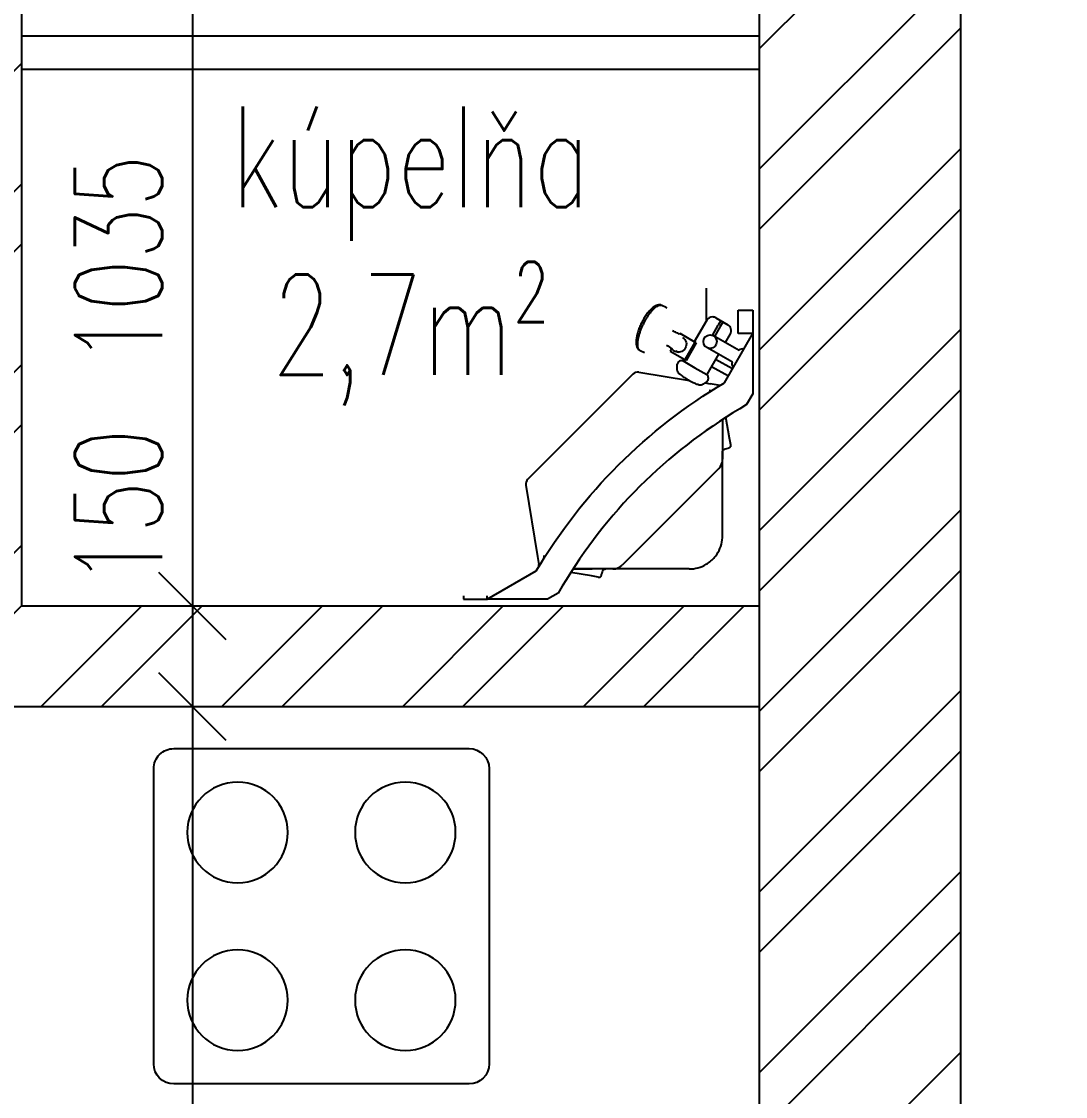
# Model space of a CAD drawing. Header units: millimetres. Extents: x 462666 to 1244237, y 2328025 to 3795663.
# Drawn here: x 1072632 to 1074188, y 2842358 to 2843960 of the extents above; entities that cross this region are included whole.
import ezdxf

# ---------------------------------------------------------------- set-up
doc = ezdxf.new("R2010")
doc.units = ezdxf.units.MM
for name, color, linetype in [('DIM_100', 64, 'Continuous'), ('KOTY', 96, 'Continuous'), ('MUR_REZ', 3, 'Continuous'), ('NAB_MOB', 1, 'Continuous'), ('POP_100', 8, 'Continuous'), ('SAN-POH', 151, 'Continuous')]:
    doc.layers.add(name, color=color, linetype=linetype)
doc.styles.add('ROMANS', font='arial.ttf', dxfattribs={"width": 0.85})
doc.styles.add('SIMPLEX', font='SIMPLEX.SHX', dxfattribs={"width": 0.7})
doc.dimstyles.new('PAJO1-studia', dxfattribs={"dimtxt": 160, "dimasz": 100, "dimexe": 100, "dimexo": 250, "dimgap": 45, "dimtad": 1, "dimdec": 0, "dimrnd": 5, "dimtxsty": 'ROMANS', "dimblk": 'OBLIQUE', "dimcen": 200, "dimdle": 90, "dimadec": 0, "dimazin": 0, "dimtfac": 1, "dimtdec": 0, "dimtmove": 1, "dimatfit": 3, "dimfxl": 1, "dimarcsym": 0})

# ---------------------------------------------------------------- blocks, each defined once
blk = doc.blocks.new('HFHF')
at = {"layer": 'NAB_MOB', "linetype": 'Continuous'}
for p, q in [((435324.8, -333031.4), (434884.8, -333031.4)), ((434854.8, -333061.4), (434854.8, -333501.4)), ((435354.8, -333501.4), (435354.8, -333061.4)), ((434884.8, -333531.4), (435324.8, -333531.4))]:
    blk.add_line(p, q, dxfattribs=at)
for centre in [(434979.8, -333156.4), (435229.8, -333156.4), (434979.8, -333406.4), (435229.8, -333406.4)]:
    blk.add_circle(centre, 75, dxfattribs=at)
for centre, start, end in [((434884.8, -333061.4), 90, 180), ((435324.8, -333061.4), 0, 90), ((434884.8, -333501.4), 180, 270), ((435324.8, -333501.4), 270, 0)]:
    blk.add_arc(centre, 30, start, end, dxfattribs=at)
blk = doc.blocks.new('_OBLIQUE')
at = {"color": 0, "linetype": 'ByBlock'}
blk.add_line((-0.5, -0.5), (0.5, 0.5), dxfattribs=at)
blk = doc.blocks.new('*D262')
at = {"layer": 'Defpoints', "color": 0}
for p in [(1071182.1, 2842939.3), (1073732.1, 2842221.3), (1071182.1, 2841943.5)]:
    blk.add_point(p, dxfattribs=at)
at = {"layer": 'KOTY', "color": 0, "lineweight": -2}
for p, q in [((1071182.1, 2842689.3), (1071182.1, 2841843.5)), ((1073732.1, 2841971.3), (1073732.1, 2841843.5)), ((1073822.1, 2841943.5), (1071092.1, 2841943.5))]:
    blk.add_line(p, q, dxfattribs=at)
at = {"layer": 'KOTY', "color": 0, "lineweight": -2, "xscale": 100, "yscale": 100, "zscale": 100, "rotation": 180}
blk.add_blockref('_OBLIQUE', (1071182.1, 2841943.5), dxfattribs=at)
at = {"layer": 'KOTY', "color": 0, "lineweight": -2, "xscale": 100, "yscale": 100, "zscale": 100}
blk.add_blockref('_OBLIQUE', (1073732.1, 2841943.5), dxfattribs=at)
at = {"layer": 'KOTY', "color": 0, "insert": (1072457.1, 2842053.5), "char_height": 130, "attachment_point": 5, "style": 'SIMPLEX'}
blk.add_mtext('2550', dxfattribs=at)
blk = doc.blocks.new('*D280')
at = {"layer": 'Defpoints', "color": 0}
for p in [(1072632.1, 2844122.8), (1072632.1, 2843089.3), (1072886.8, 2843089.3)]:
    blk.add_point(p, dxfattribs=at)
at = {"layer": 'KOTY', "color": 0, "lineweight": -2}
for p, q in [((1072886.8, 2844212.8), (1072886.8, 2842999.3)), ((1072882.1, 2844122.8), (1072986.8, 2844122.8)), ((1072882.1, 2843089.3), (1072986.8, 2843089.3))]:
    blk.add_line(p, q, dxfattribs=at)
at = {"layer": 'KOTY', "color": 0, "lineweight": -2, "xscale": 100, "yscale": 100, "zscale": 100}
for p, rotation in [((1072886.8, 2844122.8), 90), ((1072886.8, 2843089.3), 270)]:
    blk.add_blockref('_OBLIQUE', p, dxfattribs=dict(at, rotation=rotation))
at = {"layer": 'KOTY', "color": 0, "insert": (1072776.8, 2843606), "char_height": 130, "attachment_point": 5, "rotation": 90, "style": 'SIMPLEX'}
blk.add_mtext('1035', dxfattribs=at)
blk = doc.blocks.new('*D281')
at = {"layer": 'Defpoints', "color": 0}
for p in [(1072632.1, 2843089.3), (1072632.1, 2842939.3), (1072886.8, 2842939.3)]:
    blk.add_point(p, dxfattribs=at)
at = {"layer": 'KOTY', "color": 0, "lineweight": -2}
for p, q in [((1072886.8, 2843179.3), (1072886.8, 2842849.3)), ((1072882.1, 2843089.3), (1072986.8, 2843089.3)), ((1072882.1, 2842939.3), (1072986.8, 2842939.3))]:
    blk.add_line(p, q, dxfattribs=at)
at = {"layer": 'KOTY', "color": 0, "lineweight": -2, "xscale": 100, "yscale": 100, "zscale": 100}
for p, rotation in [((1072886.8, 2843089.3), 90), ((1072886.8, 2842939.3), 270)]:
    blk.add_blockref('_OBLIQUE', p, dxfattribs=dict(at, rotation=rotation))
at = {"layer": 'KOTY', "color": 0, "insert": (1072776.8, 2843236.7), "char_height": 130, "attachment_point": 5, "rotation": 90, "style": 'SIMPLEX'}
blk.add_mtext('150', dxfattribs=at)
blk = doc.blocks.new('*D282')
at = {"layer": 'Defpoints', "color": 0}
for p in [(1072632.1, 2842939.3), (1072886.8, 2841121.3), (1073032.1, 2841121.3)]:
    blk.add_point(p, dxfattribs=at)
at = {"layer": 'KOTY', "color": 0, "lineweight": -2}
for p, q in [((1072886.8, 2843029.3), (1072886.8, 2841031.3)), ((1072882.1, 2842939.3), (1072986.8, 2842939.3)), ((1072782.1, 2841121.3), (1072786.8, 2841121.3))]:
    blk.add_line(p, q, dxfattribs=at)
at = {"layer": 'KOTY', "color": 0, "lineweight": -2, "xscale": 100, "yscale": 100, "zscale": 100}
for p, rotation in [((1072886.8, 2842939.3), 90), ((1072886.8, 2841121.3), 270)]:
    blk.add_blockref('_OBLIQUE', p, dxfattribs=dict(at, rotation=rotation))
at = {"layer": 'KOTY', "color": 0, "insert": (1072776.8, 2842030.3), "char_height": 130, "attachment_point": 5, "rotation": 90, "style": 'SIMPLEX'}
blk.add_mtext('1820', dxfattribs=at)

msp = doc.modelspace()

# ---------------------------------------------------------------- hatches: boundary and pattern name
at = {"layer": 'POP_100'}
h = msp.add_hatch(dxfattribs=at)
h.set_pattern_fill('ANSI32', color=8, scale=20, style=0)
h.paths.add_polyline_path([(1072632.1, 2843089.3), (1072632.1, 2844022.8), (1072482.1, 2844022.8), (1072482.1, 2842939.3), (1073732.1, 2842939.3), (1073732.1, 2843089.3)])
h.paths.add_polyline_path([(1072632.1, 2844822.8), (1072632.1, 2845551.6), (1072482.1, 2845551.6), (1072482.1, 2844822.8)])
h.paths.add_polyline_path([(1072431.3, 2845178.4), (1072431.3, 2845373.4), (1072712.9, 2845373.4), (1072712.9, 2845178.4)], flags=9)
h = msp.add_hatch(dxfattribs=at)
h.set_pattern_fill('ANSI32', color=8, scale=20, style=0)
h.paths.add_polyline_path([(1074032.1, 2841121.3), (1074032.1, 2845551.6), (1073732.1, 2845551.6), (1073732.1, 2845364.7), (1073857.1, 2845364.7), (1073857.1, 2844864.7), (1073732.1, 2844864.7), (1073732.1, 2844651.2), (1073732.1, 2844111.2), (1073732.1, 2842339.3), (1073732.1, 2841439.3), (1073732.1, 2841439.3), (1073732.1, 2841121.3)])
h.paths.add_polyline_path([(1073732.6, 2845178.4), (1073732.6, 2845373.4), (1074031.6, 2845373.4), (1074031.6, 2845178.4)], flags=8)
h.paths.add_polyline_path([(1073732.6, 2841956), (1073732.6, 2842151), (1074031.6, 2842151), (1074031.6, 2841956)], flags=24)
h.paths.add_polyline_path([(1073857.1, 2844864.7), (1073857.1, 2845364.7), (1073732.1, 2845364.7), (1073732.1, 2845284.7), (1073732.1, 2845114.7), (1073732.1, 2844944.7), (1073732.1, 2844864.7)], flags=16)
h.paths.add_polyline_path([(1073732.6, 2845178.4), (1073732.6, 2845373.4), (1074031.6, 2845373.4), (1074031.6, 2845178.4)], flags=24)

# ---------------------------------------------------------------- linework, layer by layer
at = {"layer": 'MUR_REZ'}
msp.add_line((1073732.1, 2841121.3), (1073732.1, 2845551.6), dxfattribs=at)
at = {"layer": 'MUR_REZ', "flags": 128}
for points in [[(1075328.5, 2841121.3), (1074032.1, 2841121.3), (1074032.1, 2845551.6), (1075328.5, 2845551.6)], [(1072482.1, 2844122.8), (1072482.1, 2842939.3), (1073732.1, 2842939.3)], [(1072632.1, 2844122.8), (1072632.1, 2843089.3), (1073732.1, 2843089.3)]]:
    msp.add_lwpolyline(points, dxfattribs=at)
at = {"layer": 'SAN-POH'}
for p, q in [((1073652.5, 2843562.7), (1073652.5, 2843513.4)), ((1073586.5, 2843537.3), (1073586.5, 2843537.3)), ((1073593, 2843534.1), (1073586.5, 2843537.3)), ((1073594.7, 2843533.2), (1073593, 2843534.1)), ((1073700.1, 2843530.3), (1073705.1, 2843530.3)), ((1073700.1, 2843495.3), (1073700.1, 2843530.3)), ((1073705.1, 2843530.3), (1073717.1, 2843530.3)), ((1073717.1, 2843530.3), (1073722.1, 2843530.3)), ((1073722.1, 2843530.3), (1073722.1, 2843495.3)), ((1073653.4, 2843515), (1073634.9, 2843483)), ((1073667.1, 2843518.7), (1073684.8, 2843508.4)), ((1073674.1, 2843513.9), (1073670.5, 2843507.7)), ((1073677.2, 2843512.2), (1073674.1, 2843513.9)), ((1073661.8, 2843492.6), (1073670.5, 2843507.7)), ((1073673.6, 2843505.9), (1073664.9, 2843490.9)), ((1073677.2, 2843512.2), (1073673.6, 2843505.9)), ((1073613.7, 2843495.2), (1073613, 2843493.9)), ((1073635.9, 2843482.4), (1073613.7, 2843495.2)), ((1073635.9, 2843482.4), (1073620.9, 2843456.4)), ((1073637.9, 2843481.3), (1073622.9, 2843455.3)), ((1073637.9, 2843481.3), (1073635.9, 2843482.4)), ((1073701.6, 2843469.8), (1073663.4, 2843491.8)), ((1073679.8, 2843422), (1073722.1, 2843495.3)), ((1073688.5, 2843494.8), (1073680.9, 2843481.7)), ((1073705.1, 2843495.3), (1073700.1, 2843495.3)), ((1073717.1, 2843495.3), (1073705.1, 2843495.3)), ((1073722.1, 2843495.3), (1073717.1, 2843495.3)), ((1073722.1, 2843495.3), (1073722.1, 2843405.3)), ((1073553.8, 2843470.2), (1073554.1, 2843470)), ((1073554.1, 2843470), (1073560.6, 2843466.9)), ((1073601, 2843473.2), (1073598.7, 2843469.2)), ((1073598.7, 2843469.2), (1073620.9, 2843456.4)), ((1073607.5, 2843469.7), (1073611.5, 2843467.4)), ((1073691.6, 2843452.4), (1073653.4, 2843474.5)), ((1073619.9, 2843457), (1073618.4, 2843454.4)), ((1073618.4, 2843454.4), (1073635.9, 2843444.3)), ((1073620.9, 2843456.4), (1073622.9, 2843455.3)), ((1073670.9, 2843464.4), (1073653.5, 2843434.2)), ((1073691.8, 2843442.8), (1073666.5, 2843456.8)), ((1073543.5, 2843434.9), (1073386.5, 2843277.9)), ((1073552.2, 2843437.7), (1073627.5, 2843425.4)), ((1073635.9, 2843444.3), (1073653.5, 2843434.2)), ((1073660.5, 2843446.4), (1073685.8, 2843432.4)), ((1073650.9, 2843421.6), (1073658.7, 2843420.3)), ((1073652.5, 2843422.6), (1073652.5, 2843421.3)), ((1073670.4, 2843418.4), (1073658.7, 2843420.3)), ((1073673.2, 2843418), (1073670.4, 2843418.4)), ((1073660.5, 2843410.1), (1073657.1, 2843410.4)), ((1073657.1, 2843410.4), (1073660.6, 2843410.1)), ((1073722.1, 2843405.3), (1073712.9, 2843389.3)), ((1073712.9, 2843389.3), (1073702.9, 2843383.3)), ((1073687.5, 2843339.5), (1073682.1, 2843370.5)), ((1073677.1, 2843367.3), (1073677.1, 2843308.1)), ((1073689.3, 2843329.6), (1073687.5, 2843339.5)), ((1073677.1, 2843318.6), (1073677.1, 2843318.7)), ((1073677.1, 2843308.1), (1073677.1, 2843318.7)), ((1073677.1, 2843318.6), (1073677.1, 2843318.6)), ((1073677.1, 2843318.6), (1073677.1, 2843318.6)), ((1073677.1, 2843318.6), (1073677.1, 2843318.6)), ((1073677.1, 2843194.3), (1073677.1, 2843308.1)), ((1073671.3, 2843294), (1073527.4, 2843150.1)), ((1073383.7, 2843269.2), (1073401.1, 2843162.7)), ((1073401.1, 2843162.7), (1073403, 2843150.9)), ((1073411.3, 2843160.9), (1073410.9, 2843164.3)), ((1073410.9, 2843164.3), (1073411.3, 2843160.8)), ((1073403.4, 2843148.2), (1073403, 2843150.9)), ((1073454.1, 2843144.3), (1073482.8, 2843144.3)), ((1073513.3, 2843144.3), (1073454.1, 2843144.3)), ((1073502.8, 2843144.3), (1073502.7, 2843144.3)), ((1073502.8, 2843144.3), (1073502.8, 2843144.3)), ((1073502.8, 2843144.3), (1073502.8, 2843144.3)), ((1073502.8, 2843144.3), (1073502.8, 2843144.3)), ((1073502.8, 2843144.3), (1073502.8, 2843144.3)), ((1073513.3, 2843144.3), (1073502.8, 2843144.3)), ((1073627.1, 2843144.3), (1073502.8, 2843144.3)), ((1073326.1, 2843099.3), (1073399.4, 2843141.6)), ((1073481.9, 2843133.9), (1073450.9, 2843139.3)), ((1073491.7, 2843132.1), (1073481.9, 2843133.9)), ((1073491.8, 2843132.1), (1073491.7, 2843132.1)), ((1073438.1, 2843118.5), (1073432.1, 2843108.5)), ((1073291.1, 2843104.3), (1073291.1, 2843099.3)), ((1073291.1, 2843099.3), (1073326.1, 2843099.3)), ((1073326.1, 2843099.3), (1073326.1, 2843104.3)), ((1073416.1, 2843099.3), (1073326.1, 2843099.3)), ((1073432.1, 2843108.5), (1073416.1, 2843099.3))]:
    msp.add_line(p, q, dxfattribs=at)
msp.add_lwpolyline([(1072632.1, 2843939.3), (1073732.1, 2843939.3)], dxfattribs=at)
at = {"layer": 'SAN-POH', "flags": 128}
msp.add_lwpolyline([(1072632.1, 2843889.3), (1073732.1, 2843889.3)], dxfattribs=at)
at = {"layer": 'SAN-POH'}
msp.add_circle((1073658.4, 2843483.2), 10, dxfattribs=at)
for centre, radius, start, end in [((1073662.1, 2843510), 10, 88.3891, 150), ((1073662.1, 2843510), 10, 60.0002, 88.3891), ((1073679.8, 2843499.8), 10, 330.0009, 60.0012), ((1073660.9, 2843573.2), 116.6, 234.5763, 239.3398), ((1073611.2, 2843478.8), 11.4, 211.1812, 239.9696), ((1073705.9, 2843467.3), 5, 59.9999, 150.0002), ((1073695.9, 2843449.9), 5, 150.0011, 240), ((1073550.5, 2843427.8), 10, 80.7334, 134.9996), ((1073657.1, 2843308.1), 20, 315, 0), ((1073393.6, 2843270.8), 10, 135, 189.2668), ((1073627.1, 2843194.3), 50, 329.3951, 360), ((1073627.1, 2843194.3), 50, 310.4141, 319.5859), ((1073627.1, 2843194.3), 50, 319.586, 329.3949), ((1073513.3, 2843164.3), 20, 270.0013, 315.0001), ((1073627.1, 2843194.3), 50, 270, 300.6049), ((1073627.1, 2843194.3), 50, 300.6051, 310.4139)]:
    msp.add_arc(centre, radius, start, end, dxfattribs=at)
for points, knots in [([(1073586.5, 2843537.3), (1073585.5, 2843537.8), (1073583.2, 2843538.4), (1073579.5, 2843537.9), (1073575.6, 2843536.1), (1073571.7, 2843533.2), (1073567.7, 2843529), (1073563.6, 2843523.7), (1073559.7, 2843517.6), (1073556.1, 2843510.9), (1073553, 2843504), (1073550.6, 2843497.1), (1073549, 2843490.6), (1073548.1, 2843484.8), (1073548.2, 2843479.7), (1073549.1, 2843475.6), (1073550.9, 2843472.3), (1073552.7, 2843470.7), (1073553.8, 2843470.2)], [0, 0, 0, 0, 3.397036, 6.993949, 11.051728, 15.912041, 21.723997, 28.424944, 35.837787, 43.455276, 51.217864, 58.560839, 65.344161, 71.299533, 76.234342, 80.377266, 84.022736, 87.423616, 87.423616, 87.423616, 87.423616]), ([(1073613, 2843493.9), (1073612.7, 2843494.1), (1073612, 2843494.6), (1073610.5, 2843495.4), (1073607.3, 2843497.1), (1073604.5, 2843498.5), (1073602.5, 2843499.4)], [0, 0, 0, 0, 1.168265, 2.459688, 5.186268, 11.859469, 11.859469, 11.859469, 11.859469]), ([(1073618.4, 2843454.4), (1073617.8, 2843454.7), (1073616.3, 2843455), (1073614, 2843454.6), (1073611.7, 2843453.5), (1073610.1, 2843451.9), (1073609.2, 2843449.8), (1073608.7, 2843447.1), (1073608.8, 2843444.4), (1073608.9, 2843442.3), (1073608.9, 2843441.1), (1073609.1, 2843440.1), (1073609.6, 2843438.8), (1073610.5, 2843437.4), (1073611.8, 2843436), (1073614.4, 2843433.7), (1073619, 2843430.5), (1073623.2, 2843427.9), (1073625.6, 2843426.4)], [0, 0, 0, 0, 2.063423, 4.518951, 7.04831, 9.401972, 11.427995, 13.854574, 17.498243, 19.493116, 20.037821, 21.2238, 22.606269, 24.173429, 26.070181, 28.391719, 34.575466, 43.067299, 43.067299, 43.067299, 43.067299]), ([(1073625.6, 2843426.4), (1073628.1, 2843425.1), (1073632.4, 2843422.7), (1073637.6, 2843420.4), (1073640.9, 2843419.3), (1073642.7, 2843418.8), (1073644.4, 2843418.7), (1073645.7, 2843418.9), (1073646.7, 2843419.3), (1073647.8, 2843419.9), (1073649.6, 2843420.8), (1073652, 2843422.1), (1073654.1, 2843423.9), (1073655.5, 2843425.7), (1073656.1, 2843428), (1073655.9, 2843430.4), (1073655.1, 2843432.7), (1073654.1, 2843433.8), (1073653.5, 2843434.2)], [0, 0, 0, 0, 8.491832, 14.675579, 16.997117, 18.893869, 20.46103, 21.844807, 23.029477, 23.574182, 25.569055, 29.212724, 31.64034, 33.665906, 36.019002, 38.549224, 41.004352, 43.0673, 43.0673, 43.0673, 43.0673]), ([(1073677.1, 2843319.1), (1073677.1, 2843319.5), (1073677.2, 2843320.2), (1073677.5, 2843321.1), (1073678.1, 2843321.9), (1073679.3, 2843322.7), (1073681.7, 2843323.7), (1073684.3, 2843324.3), (1073686.5, 2843325), (1073687.6, 2843325.5), (1073688.5, 2843326), (1073689.1, 2843326.7), (1073689.4, 2843327.5), (1073689.5, 2843328.5), (1073689.3, 2843329.2), (1073689.3, 2843329.6)], [0, 0, 0, 0, 1.114926, 2.042343, 2.975558, 4.034831, 6.309803, 10.643476, 12.055061, 13.289111, 14.276011, 15.141711, 15.969376, 16.86572, 18.120926, 18.120926, 18.120926, 18.120926]), ([(1073491.8, 2843132.1), (1073492.2, 2843132), (1073492.9, 2843131.9), (1073493.9, 2843132), (1073494.7, 2843132.3), (1073495.4, 2843132.9), (1073495.9, 2843133.8), (1073496.4, 2843134.9), (1073497.1, 2843137.1), (1073497.7, 2843139.7), (1073498.6, 2843142.1), (1073499.5, 2843143.3), (1073500.3, 2843143.9), (1073501.2, 2843144.2), (1073501.9, 2843144.3), (1073502.3, 2843144.3)], [0, 0, 0, 0, 1.216765, 2.109655, 2.925632, 3.798729, 4.793252, 6.011809, 7.423394, 11.757067, 14.032039, 15.090773, 16.032553, 16.968267, 18.066861, 18.066861, 18.066861, 18.066861])]:
    msp.add_open_spline(points, degree=3, knots=knots, dxfattribs=at)
for points, weights in [([(1073559.5, 2843510.1), (1073575.3, 2843542.1), (1073586.3, 2843537.4)], [1, 0.716259694274, 0.982266230892]), ([(1073553.8, 2843470.2), (1073542.9, 2843476.6), (1073559.5, 2843510.1)], [1, 0.707106781187, 1])]:
    msp.add_rational_spline(points, weights, degree=2, dxfattribs=at)
for points in [[(1073617.3, 2843489.5), (1073622.9, 2843486.3), (1073624.7, 2843479.1), (1073621.5, 2843473.4)], [(1073621.5, 2843473.4), (1073618.2, 2843467.8), (1073611, 2843465.7), (1073605.5, 2843469)], [(1073399.4, 2843141.6), (1073469.3, 2843258.6), (1073562.8, 2843352.1), (1073679.8, 2843422)], [(1073702.9, 2843383.3), (1073647.4, 2843350.2), (1073597.8, 2843311.7), (1073553.8, 2843267.6)], [(1073553.8, 2843267.6), (1073509.7, 2843223.6), (1073471.2, 2843174), (1073438.1, 2843118.5)]]:
    msp.add_open_spline(points, degree=3, dxfattribs=at)

# ---------------------------------------------------------------- block references
at = {"layer": 'KOTY', "xscale": -1, "rotation": 270}
msp.add_blockref('HFHF', (1406360.6, 2407521.8), dxfattribs=at)
msp.add_blockref('HFHF', (1406360.6, 2407521.8), dxfattribs=at)

# ---------------------------------------------------------------- texts
at = {"layer": 'DIM_100', "color": 1, "insert": (1073211.9, 2843610.7), "char_height": 150, "attachment_point": 5, "style": 'SIMPLEX'}
msp.add_mtext('{kúpelňa\\P2,7m²}', dxfattribs=at)

# ---------------------------------------------------------------- dimensions: what is measured, and where the dimension line sits
at = {"layer": 'KOTY'}
for base, p1, p2, picture, middle in [((1072886.756, 2843089.2824), (1072632.1091, 2844122.7538), (1072632.1091, 2843089.2824), '*D280', (1072776.756, 2843606.0181)), ((1072886.8, 2841121.3), (1072632.1, 2842939.3), (1073032.1, 2841121.3), '*D282', (1072776.8, 2842030.3))]:
    dim = msp.add_linear_dim(base=base, p1=p1, p2=p2, angle=90, dimstyle='PAJO1-studia', override={"dimtxt": 130, "dimtxsty": 'SIMPLEX'}, dxfattribs=at)
    dim.commit()
    dim.dimension.update_dxf_attribs({"geometry": picture, "text_midpoint": middle})
dim = msp.add_linear_dim(base=(1072886.8, 2842939.3), p1=(1072632.1, 2843089.3), p2=(1072632.1, 2842939.3), angle=90, dimstyle='PAJO1-studia', override={"dimtxt": 130, "dimtxsty": 'SIMPLEX'}, dxfattribs=at)
dim.commit()
dim.dimension.update_dxf_attribs({"geometry": '*D281', "text_midpoint": (1072886.8, 2843236.7), "dimtype": 160})
dim = msp.add_linear_dim(base=(1071182.1, 2841943.5), p1=(1073732.1, 2842221.3), p2=(1071182.1, 2842939.3), dimstyle='PAJO1-studia', override={"dimtxt": 130, "dimtxsty": 'SIMPLEX'}, dxfattribs=at)
dim.commit()
dim.dimension.update_dxf_attribs({"geometry": '*D262', "text_midpoint": (1072457.1, 2842053.5)})

doc.saveas('drawing.dxf')
